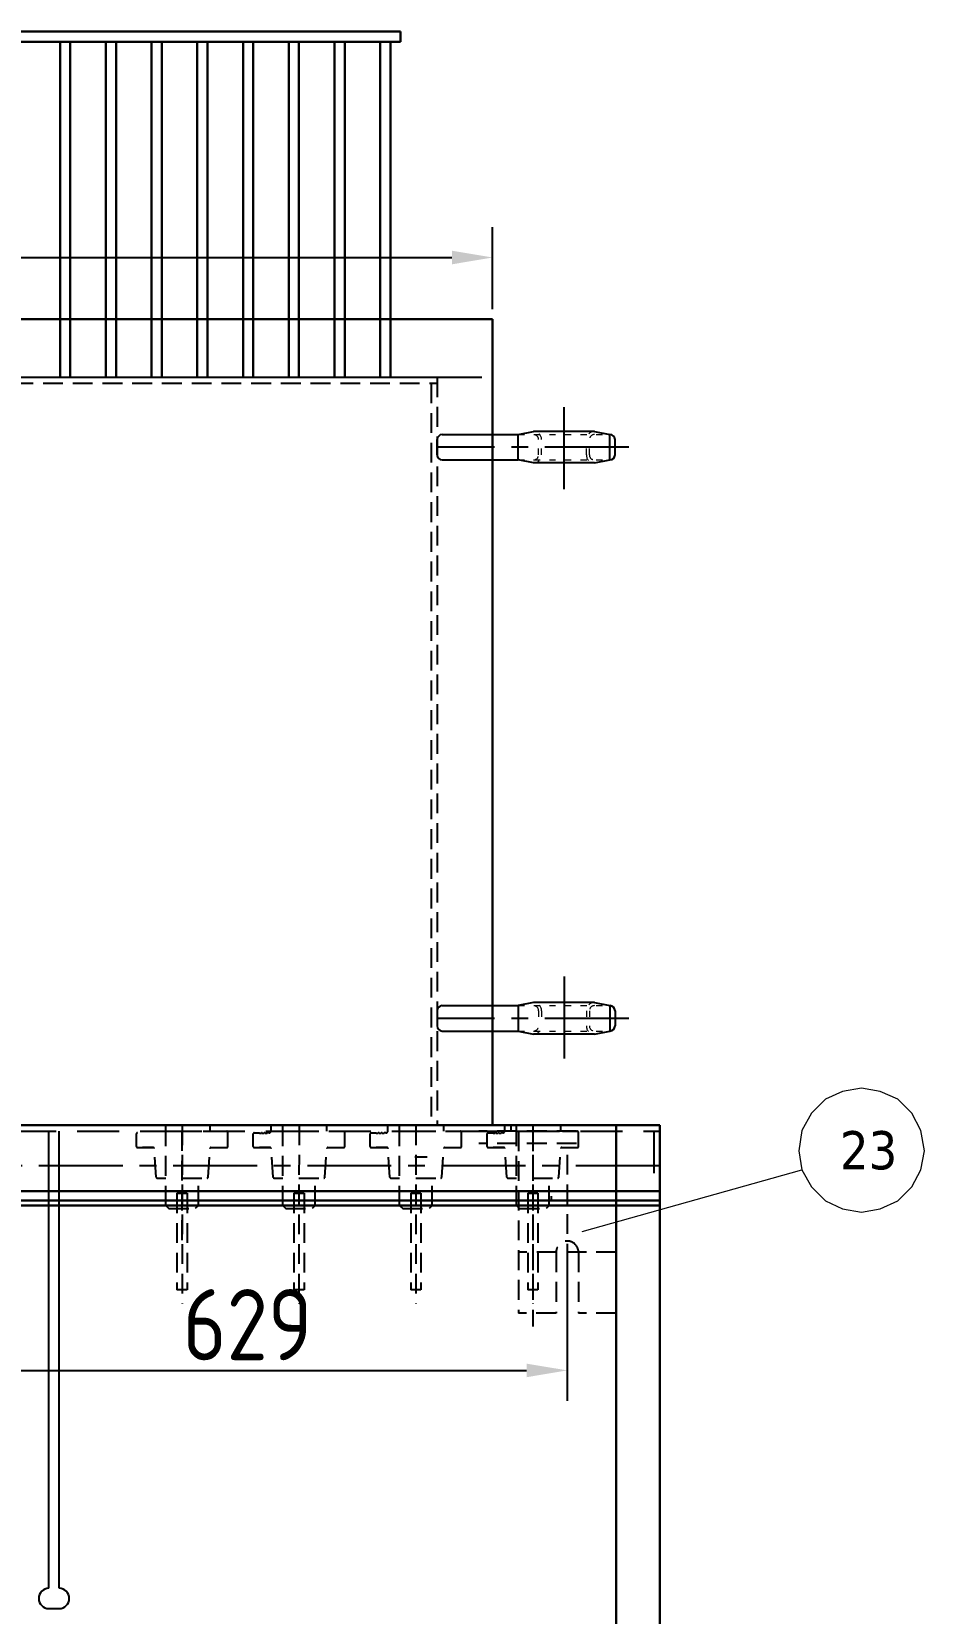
# Model space of a CAD drawing. Header units: millimetres. Extents: x 208456 to 224154, y -159503 to -153953.
# Drawn here: x 210507 to 211385, y -158463 to -156907 of the extents above; entities that cross this region are included whole.
import ezdxf

# ---------------------------------------------------------------- set-up
doc = ezdxf.new("R2010")
doc.units = ezdxf.units.MM
doc.header["$LTSCALE"] = 13
for name, pattern in [('ACAD_ISO03W100', [1.18, 0.47, -0.71]), ('CENTERX2', [101.6, 63.5, -12.7, 12.7, -12.7]), ('DASHED', [0.75, 0.5, -0.25]), ('HIDDEN', [9.525, 6.35, -3.175])]:
    doc.linetypes.add(name, pattern=pattern)
for name, color, linetype in [('1', 4, 'Continuous'), ('粗实线', 4, 'Continuous'), ('细实线', 2, 'Continuous'), ('虚线', 6, 'HIDDEN'), ('铁心虚线', 1, 'DASHED')]:
    doc.layers.add(name, color=color, linetype=linetype)
doc.layers.add('标注、文本', color=3, linetype='Continuous', lineweight=25)
doc.layers.add('铁心', color=3, linetype='Continuous', lineweight=0)
doc.styles.get("Standard").update_dxf_attribs({"font": 'gbenor.shx', "bigfont": 'gbcbig.shx'})
doc.styles.add('Tahoma$001', font='tahoma.ttf', dxfattribs={"height": 2.159784})
doc.dimstyles.new('1-15', dxfattribs={"dimscale": 20, "dimtxt": 3.5, "dimasz": 2, "dimexe": 1.5, "dimexo": 0.5, "dimgap": 0.5, "dimtad": 1, "dimtoh": 1, "dimdec": 1, "dimdsep": 46, "dimtxsty": 'Standard', "dimcen": 2.5, "dimclrd": 3, "dimclre": 3, "dimclrt": 3, "dimadec": 0, "dimazin": 2, "dimtfac": 1, "dimtdec": 1, "dimtmove": 0, "dimatfit": 2, "dimfxl": 1, "dimarcsym": 0})

# ---------------------------------------------------------------- blocks, each defined once
blk = doc.blocks.new('*D1592')
at = {"layer": 'Defpoints', "color": 0, "lineweight": -3, "transparency": 16777216}
for p in [(210960.1, -157129.4), (209849.1, -157190.2), (210960.1, -157190.2)]:
    blk.add_point(p, dxfattribs=at)
at = {"layer": '标注、文本', "color": 3, "lineweight": -2, "transparency": 16777216}
for p, q in [((209849.1, -157180.2), (209849.1, -157099.4)), ((210960.1, -157180.2), (210960.1, -157099.4)), ((209889.1, -157129.4), (210920.1, -157129.4))]:
    blk.add_line(p, q, dxfattribs=at)
at = {"layer": '标注、文本', "color": 3, "lineweight": -3, "transparency": 16777216}
for points in [[(209889.1, -157122.7), (209889.1, -157136.1), (209849.1, -157129.4)], [(210920.1, -157122.7), (210920.1, -157136.1), (210960.1, -157129.4)]]:
    blk.add_solid(points, dxfattribs=at)
at = {"layer": '标注、文本', "color": 3, "transparency": 16777216, "insert": (210404.6, -157084.4), "char_height": 70, "attachment_point": 5}
blk.add_mtext('1111', dxfattribs=at)
blk = doc.blocks.new('*D1594')
at = {"layer": 'Defpoints', "color": 0, "lineweight": -3, "transparency": 16777216}
for p in [(210404.6, -158062.1), (211033.6, -158108.2), (211033.6, -158224.4)]:
    blk.add_point(p, dxfattribs=at)
at = {"layer": '标注、文本', "color": 3, "lineweight": -2, "transparency": 16777216}
for p, q in [((210404.6, -158072.1), (210404.6, -158254.4)), ((211033.6, -158118.2), (211033.6, -158254.4)), ((210444.6, -158224.4), (210993.6, -158224.4))]:
    blk.add_line(p, q, dxfattribs=at)
at = {"layer": '标注、文本', "color": 3, "lineweight": -3, "transparency": 16777216}
for points in [[(210444.6, -158217.8), (210444.6, -158231.1), (210404.6, -158224.4)], [(210993.6, -158217.8), (210993.6, -158231.1), (211033.6, -158224.4)]]:
    blk.add_solid(points, dxfattribs=at)
at = {"layer": '标注、文本', "color": 3, "transparency": 16777216, "insert": (210719.1, -158179.4), "char_height": 70, "attachment_point": 5}
blk.add_mtext('629', dxfattribs=at)

msp = doc.modelspace()

# ---------------------------------------------------------------- linework, layer by layer
at = {"layer": '1', "color": 1, "linetype": 'CENTERX2', "lineweight": -3, "ltscale": 0.1}
for p, q in [((211030.567, -157357.414), (211030.567, -157276.721)), ((211094.188, -157316.078), (210905.576, -157316.078)), ((211030.567, -157836.689), (211030.567, -157917.382)), ((211094.188, -157878.025), (210905.576, -157878.025)), ((211124.576, -158023.153), (209684.576, -158023.153))]:
    msp.add_line(p, q, dxfattribs=at)
at = {"layer": '标注、文本'}
for p, q in [((209859.576, -157247.153), (210949.576, -157247.153)), ((210905.576, -157323.578), (210905.576, -157308.578)), ((210910.576, -157303.578), (210985.317, -157303.578)), ((210985.317, -157303.578), (211000.317, -157300.578)), ((210985.317, -157328.578), (210985.317, -157303.578)), ((211060.317, -157300.578), (211000.317, -157300.578)), ((211060.317, -157300.578), (211075.317, -157303.578)), ((211075.317, -157328.578), (211075.317, -157303.578)), ((211080.558, -157323.578), (211080.558, -157308.578)), ((210910.576, -157328.578), (210985.317, -157328.578)), ((211000.317, -157331.578), (210985.317, -157328.578)), ((211060.317, -157331.578), (211000.317, -157331.578)), ((211060.317, -157331.578), (211075.317, -157328.578)), ((210905.576, -157870.525), (210905.576, -157885.525)), ((210910.576, -157865.525), (210985.317, -157865.525)), ((211000.317, -157862.525), (210985.317, -157865.525)), ((210985.317, -157865.525), (210985.317, -157890.525)), ((211060.317, -157862.525), (211000.317, -157862.525)), ((211060.317, -157862.525), (211075.317, -157865.525)), ((211075.317, -157865.525), (211075.317, -157890.525)), ((211080.558, -157870.525), (211080.558, -157885.525)), ((210910.576, -157890.525), (210985.317, -157890.525)), ((210985.317, -157890.525), (211000.317, -157893.525)), ((211060.317, -157893.525), (211000.317, -157893.525)), ((211060.317, -157893.525), (211075.317, -157890.525)), ((210523.576, -158438.784), (210523.576, -157989.153)), ((210533.576, -158438.784), (210533.576, -157989.153)), ((210513.576, -158448.784), (210513.576, -158448.784)), ((210523.576, -158458.784), (210533.576, -158458.784)), ((210523.576, -158458.784), (210523.576, -158458.784)), ((210533.576, -158458.784), (210533.576, -158458.784)), ((210543.576, -158448.784), (210543.576, -158448.784))]:
    msp.add_line(p, q, dxfattribs=at)
at = {"layer": '标注、文本', "color": 2, "linetype": 'ACAD_ISO03W100', "lineweight": 18}
for p, q in [((210985.317, -157303.578), (211075.558, -157303.578)), ((211005.317, -157323.578), (211005.317, -157308.578)), ((211008.317, -157323.578), (211008.317, -157308.578)), ((211052.317, -157323.578), (211052.317, -157308.578)), ((211055.317, -157323.578), (211055.317, -157308.578)), ((210985.317, -157328.578), (211075.558, -157328.578)), ((210985.317, -157865.525), (211075.558, -157865.525)), ((211005.317, -157870.525), (211005.317, -157885.525)), ((211008.317, -157870.525), (211008.317, -157885.525)), ((211052.317, -157870.525), (211052.317, -157885.525)), ((211055.317, -157870.525), (211055.317, -157885.525)), ((210985.317, -157890.525), (211075.558, -157890.525))]:
    msp.add_line(p, q, dxfattribs=at)
at = {"layer": '标注、文本'}
for centre, radius, start, end in [((210910.576, -157308.578), 5, 90, 180), ((211075.558, -157308.578), 5, 0, 90), ((210910.576, -157323.578), 5, 180, 270), ((211075.558, -157323.578), 5, 270, 0), ((210910.576, -157870.525), 5, 90, 180), ((211075.558, -157870.525), 5, 0, 90), ((210910.576, -157885.525), 5, 180, 270), ((211075.558, -157885.525), 5, 270, 0), ((210523.576, -158448.784), 10, 90, 180), ((210533.576, -158448.784), 10, 0, 90), ((210523.576, -158448.784), 10, 180, 270), ((210533.576, -158448.784), 10, 270, 0)]:
    msp.add_arc(centre, radius, start, end, dxfattribs=at)
at = {"layer": '标注、文本', "color": 2, "linetype": 'ACAD_ISO03W100', "lineweight": 18}
for centre, radius, start, end in [((211000.317, -157308.578), 8, 0, 90), ((211000.317, -157308.578), 5, 0, 90), ((211060.317, -157308.578), 8, 90, 180), ((211060.317, -157308.578), 5, 90, 180), ((211000.317, -157323.578), 5, 270, 0), ((211000.317, -157323.578), 8, 270, 0), ((211060.317, -157323.578), 8, 180, 270), ((211060.317, -157323.578), 5, 180, 270), ((211000.317, -157870.525), 8, 0, 90), ((211000.317, -157870.525), 5, 0, 90), ((211060.317, -157870.525), 8, 90, 180), ((211060.317, -157870.525), 5, 90, 180), ((211000.317, -157885.525), 5, 270, 0), ((211000.317, -157885.525), 8, 270, 0), ((211060.317, -157885.525), 8, 180, 270), ((211060.317, -157885.525), 5, 180, 270)]:
    msp.add_arc(centre, radius, start, end, dxfattribs=at)
at = {"layer": '粗实线', "lineweight": 30}
for p, q in [((209939.576, -156907.153), (210869.576, -156907.153)), ((210869.576, -156907.153), (210869.576, -156917.153)), ((209939.576, -156917.153), (210869.576, -156917.153)), ((210534.576, -156917.153), (210534.576, -157247.153)), ((210544.576, -156917.153), (210544.576, -157247.153)), ((210579.576, -156917.153), (210579.576, -157247.153)), ((210589.576, -156917.153), (210589.576, -157247.153)), ((210624.576, -156917.153), (210624.576, -157247.153)), ((210634.576, -156917.153), (210634.576, -157247.153)), ((210669.576, -156917.153), (210669.576, -157247.153)), ((210679.576, -156917.153), (210679.576, -157247.153)), ((210714.576, -156917.153), (210714.576, -157247.153)), ((210724.576, -156917.153), (210724.576, -157247.153)), ((210759.576, -156917.153), (210759.576, -157247.153)), ((210769.576, -156917.153), (210769.576, -157247.153)), ((210804.576, -156917.153), (210804.576, -157247.153)), ((210814.576, -156917.153), (210814.576, -157247.153)), ((210849.576, -156917.153), (210849.576, -157247.153)), ((210859.576, -156917.153), (210859.576, -157247.153)), ((209849.076, -157190.153), (210960.076, -157190.153)), ((210960.076, -157190.153), (210960.076, -157983.153)), ((209684.576, -157983.153), (211124.576, -157983.153)), ((211081.576, -157983.153), (211081.576, -158508.153)), ((211124.576, -157983.153), (211124.576, -158048.153)), ((211124.576, -157983.153), (211124.576, -158508.153)), ((209684.576, -158048.153), (211124.576, -158048.153))]:
    msp.add_line(p, q, dxfattribs=at)
at = {"layer": '细实线', "color": 4, "lineweight": 30}
for p, q in [((209684.576, -158057.109), (211124.576, -158057.109)), ((209684.576, -158062.109), (211124.576, -158062.109))]:
    msp.add_line(p, q, dxfattribs=at)
at = {"layer": '虚线', "ltscale": 0.5}
for p, q in [((209684.576, -157989.153), (211124.576, -157989.153)), ((211118.576, -157989.153), (211118.576, -158048.153))]:
    msp.add_line(p, q, dxfattribs=at)
at = {"layer": '铁心'}
msp.add_lwpolyline([(211384.883, -158008.33), (211381.57, -157988.451), (211372.534, -157971.284), (211358.68, -157957.429), (211341.512, -157949.899), (211323.139, -157946.586), (211304.466, -157949.899), (211287.599, -157957.429), (211273.745, -157971.284), (211264.408, -157988.451), (211261.396, -158008.33), (211264.408, -158027.004), (211273.745, -158043.87), (211287.599, -158057.725), (211304.466, -158065.556), (211323.139, -158068.567), (211341.512, -158065.556), (211358.68, -158057.725), (211372.534, -158043.87), (211381.57, -158027.004)], close=True, dxfattribs=at)
msp.add_lwpolyline([(211048.179, -158087.631), (211264.408, -158027.004), (211264.408, -158027.004)], dxfattribs=at)
at = {"layer": '铁心虚线', "color": 6, "ltscale": 3}
for p, q in [((209903.576, -157247.153), (210905.576, -157247.153)), ((210905.576, -157247.153), (210905.576, -157983.153)), ((209903.576, -157253.153), (210905.576, -157253.153)), ((210899.576, -157253.153), (210899.576, -157983.153)), ((210609.604, -158004.153), (210609.604, -157991.635)), ((210638.585, -158062.153), (210638.585, -157983.153)), ((210654.594, -157983.153), (210654.574, -158159.042)), ((210654.586, -157989.153), (210694.585, -157989.153)), ((210654.599, -157989.153), (210694.598, -157989.153)), ((210654.605, -157989.153), (210698.604, -157989.153)), ((210654.608, -158096.183), (210654.608, -157983.153)), ((210654.608, -157983.153), (210654.608, -158035.153)), ((210682.085, -157989.153), (210682.085, -157983.153)), ((210682.098, -157989.153), (210682.098, -157983.153)), ((210699.604, -158004.153), (210699.604, -157990.153)), ((210724.634, -158004.153), (210724.634, -157991.635)), ((210725.634, -157990.636), (210730.642, -157990.653)), ((210730.642, -157991.209), (210730.642, -157990.653)), ((210732.587, -157991.209), (210730.642, -157991.209)), ((210732.587, -157990.653), (210732.587, -157991.209)), ((210732.587, -157990.653), (210732.587, -157991.209)), ((210733.536, -157990.653), (210732.587, -157990.653)), ((210733.536, -157991.209), (210733.536, -157990.653)), ((210735.481, -157991.209), (210733.536, -157991.209)), ((210736.43, -157990.653), (210735.481, -157990.653)), ((210735.481, -157990.653), (210735.481, -157991.209)), ((210735.481, -157990.653), (210735.481, -157991.209)), ((210736.43, -157991.209), (210736.43, -157990.653)), ((210738.375, -157991.209), (210736.43, -157991.209)), ((210740.134, -157990.653), (210738.375, -157990.653)), ((210738.375, -157990.653), (210738.375, -157991.209)), ((210742.116, -157987.153), (210742.116, -157983.153)), ((210742.134, -157988.653), (210742.133, -157983.153)), ((210753.616, -158062.153), (210753.616, -157983.153)), ((210769.624, -157983.153), (210769.605, -158159.042)), ((210769.617, -157989.153), (210809.616, -157989.153)), ((210769.629, -157989.153), (210809.628, -157989.153)), ((210769.635, -157989.153), (210813.634, -157989.153)), ((210797.116, -157989.153), (210797.116, -157983.153)), ((210797.128, -157989.153), (210797.128, -157983.153)), ((210814.634, -158004.153), (210814.634, -157990.153)), ((210839.653, -158004.153), (210839.653, -157991.635)), ((210840.653, -157990.636), (210845.66, -157990.653)), ((210845.66, -157991.209), (210845.66, -157990.653)), ((210847.605, -157991.209), (210845.66, -157991.209)), ((210847.605, -157990.653), (210847.605, -157991.209)), ((210847.605, -157990.653), (210847.605, -157991.209)), ((210848.554, -157990.653), (210847.605, -157990.653)), ((210848.554, -157991.209), (210848.554, -157990.653)), ((210850.499, -157991.209), (210848.554, -157991.209)), ((210851.448, -157990.653), (210850.499, -157990.653)), ((210850.499, -157990.653), (210850.499, -157991.209)), ((210850.499, -157990.653), (210850.499, -157991.209)), ((210851.448, -157991.209), (210851.448, -157990.653)), ((210853.393, -157991.209), (210851.448, -157991.209)), ((210855.153, -157990.653), (210853.393, -157990.653)), ((210853.393, -157990.653), (210853.393, -157991.209)), ((210857.134, -157987.153), (210857.134, -157983.153)), ((210857.153, -157988.653), (210857.152, -157983.153)), ((210868.634, -158062.153), (210868.634, -157983.153)), ((210884.643, -157983.153), (210884.623, -158159.042)), ((210884.635, -157989.153), (210924.634, -157989.153)), ((210884.647, -157989.153), (210924.646, -157989.153)), ((210884.654, -157989.153), (210928.653, -157989.153)), ((210912.134, -157989.153), (210912.134, -157983.153)), ((210912.146, -157989.153), (210912.146, -157983.153)), ((210929.653, -158004.153), (210929.653, -157990.153)), ((211042.658, -157989.153), (210946.658, -157989.153)), ((210954.654, -158004.153), (210954.654, -157991.635)), ((210955.654, -157990.636), (210960.662, -157990.653)), ((210960.662, -157991.209), (210960.662, -157990.653)), ((210962.607, -157991.209), (210960.662, -157991.209)), ((210962.607, -157990.653), (210962.607, -157991.209)), ((210962.607, -157990.653), (210962.607, -157991.209)), ((210963.556, -157990.653), (210962.607, -157990.653)), ((210963.556, -157991.209), (210963.556, -157990.653)), ((210965.5, -157991.209), (210963.556, -157991.209)), ((210966.45, -157990.653), (210965.5, -157990.653)), ((210965.5, -157990.653), (210965.5, -157991.209)), ((210965.5, -157990.653), (210965.5, -157991.209)), ((210966.45, -157991.209), (210966.45, -157990.653)), ((210968.394, -157991.209), (210966.45, -157991.209)), ((210970.154, -157990.653), (210968.394, -157990.653)), ((210968.394, -157990.653), (210968.394, -157991.209)), ((210972.136, -157987.153), (210972.136, -157983.153)), ((210972.154, -157988.653), (210972.153, -157983.153)), ((210978.158, -157983.153), (210978.158, -157989.153)), ((210983.636, -158062.153), (210983.636, -157983.153)), ((210985.576, -157989.153), (210985.576, -158168.153)), ((210999.644, -157983.153), (210999.624, -158159.042)), ((210999.637, -157989.153), (211039.636, -157989.153)), ((210999.649, -157989.153), (211039.648, -157989.153)), ((210999.655, -157989.153), (211043.654, -157989.153)), ((210999.658, -157989.153), (210999.658, -158181.153)), ((211027.136, -157989.153), (211027.136, -157983.153)), ((211027.148, -157989.153), (211027.148, -157983.153)), ((211044.654, -158004.153), (211044.654, -157990.153)), ((211081.576, -157989.153), (211081.576, -158168.153)), ((210610.604, -158005.153), (210626.168, -158005.153)), ((210626.15, -158005.153), (210615.585, -158005.153)), ((210626.162, -158005.153), (210615.598, -158005.153)), ((210629.023, -158034.22), (210627.148, -158006.087)), ((210629.035, -158034.22), (210627.16, -158006.087)), ((210680.148, -158034.22), (210682.023, -158006.087)), ((210680.16, -158034.22), (210682.035, -158006.087)), ((210683.021, -158005.153), (210693.587, -158005.155)), ((210683.033, -158005.153), (210693.599, -158005.155)), ((210683.04, -158005.153), (210698.604, -158005.153)), ((210725.634, -158005.153), (210741.199, -158005.153)), ((210741.18, -158005.153), (210730.616, -158005.153)), ((210741.192, -158005.153), (210730.628, -158005.153)), ((210744.054, -158034.22), (210742.178, -158006.087)), ((210744.066, -158034.22), (210742.19, -158006.087)), ((210795.178, -158034.22), (210797.054, -158006.087)), ((210795.19, -158034.22), (210797.066, -158006.087)), ((210798.051, -158005.153), (210808.617, -158005.155)), ((210798.064, -158005.153), (210808.629, -158005.155)), ((210798.07, -158005.153), (210813.634, -158005.153)), ((210840.653, -158005.153), (210856.217, -158005.153)), ((210856.198, -158005.153), (210845.634, -158005.153)), ((210856.211, -158005.153), (210845.646, -158005.153)), ((210859.072, -158034.22), (210857.196, -158006.087)), ((210859.084, -158034.22), (210857.208, -158006.087)), ((210910.196, -158034.22), (210912.072, -158006.087)), ((210910.208, -158034.22), (210912.084, -158006.087)), ((210913.07, -158005.153), (210923.635, -158005.155)), ((210913.082, -158005.153), (210923.648, -158005.155)), ((210913.088, -158005.153), (210928.653, -158005.153)), ((211042.658, -158001.153), (210946.658, -158001.153)), ((210955.654, -158005.153), (210971.219, -158005.153)), ((210971.2, -158005.153), (210960.636, -158005.153)), ((210971.212, -158005.153), (210960.648, -158005.153)), ((210974.073, -158034.22), (210972.198, -158006.087)), ((210974.086, -158034.22), (210972.21, -158006.087)), ((211025.198, -158034.22), (211027.073, -158006.087)), ((211025.21, -158034.22), (211027.086, -158006.087)), ((211028.071, -158005.153), (211038.637, -158005.155)), ((211028.083, -158005.153), (211038.649, -158005.155)), ((211028.09, -158005.153), (211043.654, -158005.153)), ((211033.576, -158012.153), (211033.576, -158204.153)), ((210883.657, -158014.153), (210895.657, -158014.153)), ((210630.021, -158035.153), (210638.585, -158035.153)), ((210630.033, -158035.153), (210638.598, -158035.153)), ((210654.587, -158035.153), (210679.15, -158035.153)), ((210654.599, -158035.153), (210679.162, -158035.153)), ((210670.585, -158062.153), (210670.585, -158035.153)), ((210745.051, -158035.153), (210753.616, -158035.153)), ((210745.064, -158035.153), (210753.628, -158035.153)), ((210769.617, -158035.153), (210794.18, -158035.153)), ((210769.629, -158035.153), (210794.192, -158035.153)), ((210785.616, -158062.153), (210785.616, -158035.153)), ((210860.07, -158035.153), (210868.634, -158035.153)), ((210860.082, -158035.153), (210868.646, -158035.153)), ((210884.635, -158035.153), (210909.198, -158035.153)), ((210884.648, -158035.153), (210909.211, -158035.153)), ((210900.634, -158062.153), (210900.634, -158035.153)), ((210975.071, -158035.153), (210983.636, -158035.153)), ((210975.083, -158035.153), (210983.648, -158035.153)), ((210999.637, -158035.153), (211024.2, -158035.153)), ((210999.649, -158035.153), (211024.212, -158035.153)), ((211015.636, -158062.153), (211015.636, -158035.153)), ((210649.583, -158050.153), (210649.581, -158145.153)), ((210649.583, -158050.153), (210659.569, -158050.153)), ((210659.569, -158050.153), (210659.567, -158145.153)), ((210764.614, -158050.153), (210764.611, -158145.153)), ((210764.614, -158050.153), (210774.6, -158050.153)), ((210774.6, -158050.153), (210774.598, -158145.153)), ((210879.632, -158050.153), (210879.63, -158145.153)), ((210879.632, -158050.153), (210889.618, -158050.153)), ((210889.618, -158050.153), (210889.616, -158145.153)), ((210994.633, -158050.153), (210994.631, -158145.153)), ((210994.633, -158050.153), (211004.62, -158050.153)), ((211004.62, -158050.153), (211004.617, -158145.153)), ((211017.698, -158053.109), (211017.698, -158057.109)), ((211017.698, -158053.109), (211017.698, -158057.109)), ((210638.581, -158062.153), (210641.581, -158065.153)), ((210670.581, -158062.153), (210638.581, -158062.153)), ((210638.585, -158062.153), (210641.585, -158065.153)), ((210670.585, -158062.153), (210638.585, -158062.153)), ((210641.581, -158065.153), (210667.581, -158065.153)), ((210641.585, -158065.153), (210667.585, -158065.153)), ((210670.581, -158062.153), (210667.581, -158065.153)), ((210670.585, -158062.153), (210667.585, -158065.153)), ((210753.611, -158062.153), (210756.611, -158065.153)), ((210785.611, -158062.153), (210753.611, -158062.153)), ((210753.616, -158062.153), (210756.616, -158065.153)), ((210785.616, -158062.153), (210753.616, -158062.153)), ((210756.611, -158065.153), (210782.611, -158065.153)), ((210756.616, -158065.153), (210782.616, -158065.153)), ((210785.611, -158062.153), (210782.611, -158065.153)), ((210785.616, -158062.153), (210782.616, -158065.153)), ((210868.63, -158062.153), (210871.63, -158065.153)), ((210900.63, -158062.153), (210868.63, -158062.153)), ((210868.634, -158062.153), (210871.634, -158065.153)), ((210900.634, -158062.153), (210868.634, -158062.153)), ((210871.63, -158065.153), (210897.63, -158065.153)), ((210871.634, -158065.153), (210897.634, -158065.153)), ((210900.63, -158062.153), (210897.63, -158065.153)), ((210900.634, -158062.153), (210897.634, -158065.153)), ((210983.631, -158062.153), (210986.631, -158065.153)), ((211015.631, -158062.153), (210983.631, -158062.153)), ((210983.636, -158062.153), (210986.636, -158065.153)), ((211015.636, -158062.153), (210983.636, -158062.153)), ((210986.631, -158065.153), (211012.631, -158065.153)), ((210986.636, -158065.153), (211012.636, -158065.153)), ((211015.631, -158062.153), (211012.631, -158065.153)), ((211015.636, -158062.153), (211012.636, -158065.153)), ((211081.576, -158108.153), (210985.576, -158108.153)), ((211022.576, -158108.153), (211022.576, -158168.153)), ((211044.576, -158108.153), (211044.576, -158168.153)), ((210659.567, -158145.153), (210649.581, -158145.153)), ((210774.598, -158145.153), (210764.611, -158145.153)), ((210889.616, -158145.153), (210879.63, -158145.153)), ((211004.617, -158145.153), (210994.631, -158145.153)), ((211022.576, -158168.153), (210985.576, -158168.153)), ((211081.576, -158168.153), (211044.576, -158168.153))]:
    msp.add_line(p, q, dxfattribs=at)
for centre, radius, start, end in [((210610.604, -157991.636), 1, 90, 180), ((210698.604, -157990.153), 1, 0, 90), ((210725.634, -157991.636), 1, 90, 180), ((210740.134, -157988.653), 2, 270, 0), ((210740.134, -157988.653), 2, 270, 0), ((210813.634, -157990.153), 1, 0, 90), ((210840.653, -157991.636), 1, 90, 180), ((210855.153, -157988.653), 2, 270, 0), ((210855.153, -157988.653), 2, 270, 0), ((210928.653, -157990.153), 1, 0, 90), ((210955.654, -157991.636), 1, 90, 180), ((210970.154, -157988.653), 2, 270, 0), ((210970.154, -157988.653), 2, 270, 0), ((211043.654, -157990.153), 1, 0, 90), ((210610.604, -158004.153), 1, 180, 270), ((210626.15, -158006.153), 1, 3.814075, 90), ((210626.162, -158006.153), 1, 3.814075, 90), ((210626.168, -158006.153), 1, 3.814075, 90), ((210683.021, -158006.153), 1, 90, 176.185925), ((210683.033, -158006.153), 1, 90, 176.185925), ((210683.04, -158006.153), 1, 90, 176.185925), ((210698.604, -158004.153), 1, 270, 0), ((210725.634, -158004.153), 1, 180, 270), ((210741.18, -158006.153), 1, 3.814075, 90), ((210741.192, -158006.153), 1, 3.814075, 90), ((210741.199, -158006.153), 1, 3.814075, 90), ((210798.051, -158006.153), 1, 90, 176.185925), ((210798.064, -158006.153), 1, 90, 176.185925), ((210798.07, -158006.153), 1, 90, 176.185925), ((210813.634, -158004.153), 1, 270, 0), ((210840.653, -158004.153), 1, 180, 270), ((210856.198, -158006.153), 1, 3.814075, 90), ((210856.211, -158006.153), 1, 3.814075, 90), ((210856.217, -158006.153), 1, 3.814075, 90), ((210913.07, -158006.153), 1, 90, 176.185925), ((210913.082, -158006.153), 1, 90, 176.185925), ((210913.088, -158006.153), 1, 90, 176.185925), ((210928.653, -158004.153), 1, 270, 0), ((210955.654, -158004.153), 1, 180, 270), ((210971.2, -158006.153), 1, 3.814075, 90), ((210971.212, -158006.153), 1, 3.814075, 90), ((210971.219, -158006.153), 1, 3.814075, 90), ((211028.071, -158006.153), 1, 90, 176.185925), ((211028.083, -158006.153), 1, 90, 176.185925), ((211028.09, -158006.153), 1, 90, 176.185925), ((211043.654, -158004.153), 1, 270, 0), ((210630.021, -158034.153), 1, 183.814075, 270), ((210630.033, -158034.153), 1, 183.814075, 270), ((210679.15, -158034.153), 1, 270, 356.185925), ((210679.162, -158034.153), 1, 270, 356.185925), ((210745.051, -158034.153), 1, 183.814075, 270), ((210745.064, -158034.153), 1, 183.814075, 270), ((210794.18, -158034.153), 1, 270, 356.185925), ((210794.192, -158034.153), 1, 270, 356.185925), ((210860.07, -158034.153), 1, 183.814075, 270), ((210860.082, -158034.153), 1, 183.814075, 270), ((210909.198, -158034.153), 1, 270, 356.185925), ((210909.211, -158034.153), 1, 270, 356.185925), ((210975.071, -158034.153), 1, 183.814075, 270), ((210975.083, -158034.153), 1, 183.814075, 270), ((211024.2, -158034.153), 1, 270, 356.185925), ((211024.212, -158034.153), 1, 270, 356.185925), ((211033.576, -158108.153), 11, 0, 180)]:
    msp.add_arc(centre, radius, start, end, dxfattribs=at)

# ---------------------------------------------------------------- texts
at = {"layer": '铁心', "style": 'Tahoma$001'}
msp.add_text('23', height=37.5893, dxfattribs=at).set_placement((211301.804, -158026.559))

# ---------------------------------------------------------------- dimensions: what is measured, and where the dimension line sits
at = {"layer": '标注、文本'}
for base, p1, p2, picture, middle in [((210960.076, -157129.389), (209849.076, -157190.153), (210960.076, -157190.153), '*D1592', (210404.576, -157084.389)), ((211033.576, -158224.433), (210404.576, -158062.109), (211033.576, -158108.153), '*D1594', (210719.076, -158179.433))]:
    dim = msp.add_linear_dim(base=base, p1=p1, p2=p2, dimstyle='1-15', dxfattribs=at)
    dim.commit()
    dim.dimension.update_dxf_attribs({"geometry": picture, "text_midpoint": middle})

doc.saveas('drawing.dxf')
